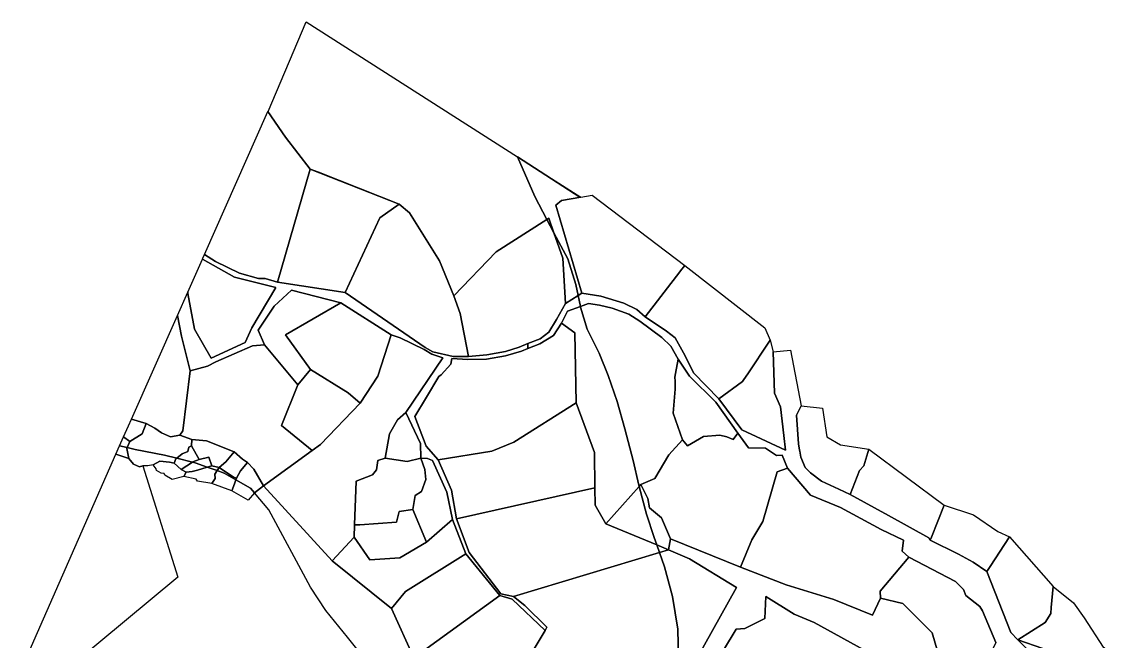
# Model space of a CAD drawing. Extents: x 542555 to 550520, y 1840485 to 1846995.
# Drawn here: x 542655 to 543399, y 1846573 to 1846995 of the extents above; entities that cross this region are included whole.
import ezdxf

# ---------------------------------------------------------------- set-up
doc = ezdxf.new("R2010")
doc.units = 0
doc.layers.add('Level 30', color=7, linetype='Continuous')

msp = doc.modelspace()

# ---------------------------------------------------------------- linework, layer by layer
at = {"layer": 'Level 30'}
for points in [[(543004.6, 1846875.66), (543012.8685, 1846860.0329), (542978.34, 1846837.9), (542949.5, 1846808.06), (542939.53, 1846831.87), (542919.1, 1846864.68), (542912.15, 1846870.41), (542857.09, 1846892.27), (542851.35, 1846894.28), (542834.57, 1846916.1), (542822.6597, 1846933.6394), (542822.66, 1846933.64), (542848.75, 1846994.73), (542992.87, 1846902.84)], [(542851.35, 1846894.28), (542829.2, 1846817.41), (542820.81, 1846819.77), (542816.18, 1846819.82), (542803.22, 1846823.52), (542786.9, 1846831.37), (542779.3221, 1846836.1287), (542779.32, 1846836.13), (542822.6597, 1846933.6394), (542834.57, 1846916.1)], [(542992.87, 1846902.84), (543036.053, 1846875.3047), (543035.28, 1846875.17)], [(543036.76, 1846809.9), (543034.1715, 1846808.2688), (543032.58, 1846815.78), (543027.08, 1846833.19), (543017.7071, 1846850.8976), (543014.19, 1846860.88), (543012.8709, 1846860.0344), (543004.6, 1846875.66), (542992.87, 1846902.84), (543035.28, 1846875.17), (543036.053, 1846875.3047), (543036.057, 1846875.3021), (543022.76, 1846872.98), (543018.94, 1846869.85)], [(542899.03, 1846861.22), (542875.22, 1846810.27), (542829.2, 1846817.41), (542851.35, 1846894.28), (542912.15, 1846870.41)], [(542851.35, 1846894.28), (542857.09, 1846892.27), (542912.15, 1846870.41)], [(543103.5922, 1846824.2928), (543079.96, 1846793.71), (543074.16, 1846798.61), (543065.27, 1846803.01), (543049.77, 1846807.72), (543036.76, 1846809.9), (543018.94, 1846869.85), (543022.76, 1846872.98), (543036.057, 1846875.3021), (543043.89, 1846876.67), (543106.99, 1846828.69), (543104.1456, 1846825.0091)], [(542949.5, 1846808.06), (542953.82, 1846795.97), (542959.32, 1846766.7), (542949.04, 1846766.69), (542935.03, 1846769.8), (542929.76, 1846772.72), (542875.22, 1846810.27), (542899.03, 1846861.22), (542912.15, 1846870.41), (542919.1, 1846864.68), (542939.53, 1846831.87)], [(543025.62, 1846802.88), (543019.4, 1846792), (543014.3, 1846783.32), (543008.39, 1846778.81), (543000, 1846775.46), (542993.89, 1846773.02), (542984.62, 1846769.98), (542972.03, 1846767.85), (542959.32, 1846766.7), (542953.82, 1846795.97), (542949.5, 1846808.06), (542978.34, 1846837.9), (543012.87, 1846860.03), (543017.7114, 1846850.8854), (543023.77, 1846833.69)], [(543012.8709, 1846860.0344), (543014.19, 1846860.88), (543017.7071, 1846850.8976)], [(543027.08, 1846833.19), (543032.58, 1846815.78), (543034.1715, 1846808.2688), (543025.62, 1846802.88), (543023.77, 1846833.69), (543017.7114, 1846850.8854)], [(543012.77, 1846582.23), (543011.7, 1846579.86), (542989.14, 1846601.39), (542980.91, 1846603.86), (542957.6, 1846632.16), (542948.56, 1846655.68), (542944.64, 1846674.25), (542934.97, 1846695.7), (542931.48, 1846697.15), (542926.91, 1846697.31), (542926.72, 1846707.35), (542916.65, 1846728.57), (542941.92, 1846765.88), (542934.48, 1846768.18), (542929.13, 1846771.48), (542912.87, 1846779.36), (542906.71, 1846781.47), (542872.39, 1846803.35), (542838.66, 1846811.97), (542826.81, 1846801.02), (542815.86, 1846784.62), (542820.23, 1846774.6), (542812.08, 1846774), (542787.1, 1846762.99), (542781.3, 1846760.11), (542769.67, 1846756.92), (542763.74, 1846780.45), (542760.84, 1846794.54), (542767.96, 1846810.55), (542767.91, 1846809.55), (542772.54, 1846785.24), (542783.85, 1846765.62), (542807, 1846776.29), (542811.68, 1846786.14), (542827.99, 1846813.72), (542799.82, 1846820.71), (542781.69, 1846831.05), (542777.95, 1846833.04), (542778.2061, 1846833.6177), (542779.32, 1846836.13), (542779.3221, 1846836.1287), (542786.9, 1846831.37), (542803.22, 1846823.52), (542816.18, 1846819.82), (542820.81, 1846819.77), (542829.2, 1846817.41), (542875.22, 1846810.27), (542929.76, 1846772.72), (542935.03, 1846769.8), (542949.04, 1846766.69), (542959.32, 1846766.7), (542972.03, 1846767.85), (542984.62, 1846769.98), (542993.89, 1846773.02), (543000, 1846775.46), (543000, 1846772.03), (542995.59, 1846770.29), (542984.66, 1846767.06), (542971.6, 1846764.95), (542958.94, 1846764.69), (542948.1, 1846765.24), (542947.45, 1846761.46), (542940.84, 1846754.19), (542939.29, 1846753.03), (542930.75, 1846738.88), (542922.78, 1846725.68), (542930.5, 1846705.52), (542938.8, 1846696.24), (542947.81, 1846675.64), (542951.25, 1846656), (542959.88, 1846633.1), (542981.4, 1846605.01), (542990.16, 1846603.15), (542997.76, 1846597)], [(542799.82, 1846820.71), (542827.99, 1846813.72), (542811.68, 1846786.14), (542807, 1846776.29), (542783.85, 1846765.62), (542772.54, 1846785.24), (542767.91, 1846809.55), (542767.96, 1846810.55), (542777.95, 1846833.04), (542781.69, 1846831.05)], [(543146.42, 1846749.63), (543130.12, 1846737.79), (543113, 1846755.6), (543107.11, 1846767.12), (543100.32, 1846779.45), (543094.48, 1846783.95), (543079.96, 1846793.71), (543103.5922, 1846824.2928), (543104.1456, 1846825.0091), (543106.99, 1846828.69), (543161.55, 1846786.23), (543165.17, 1846777.73), (543149.4203, 1846754.1265), (543149.2843, 1846753.9226)], [(542834.63, 1846781.53), (542851.74, 1846757.88), (542842.91, 1846747.45), (542820.23, 1846774.6), (542815.86, 1846784.62), (542826.81, 1846801.02), (542838.66, 1846811.97), (542872.39, 1846803.35)], [(543035.7405, 1846800.8641), (543026.87, 1846797.67), (543022.93, 1846789.45), (543017.41, 1846781.09), (543008.15, 1846775.24), (543000, 1846772.03), (543000, 1846775.46), (543008.39, 1846778.81), (543014.3, 1846783.32), (543019.4, 1846792), (543025.62, 1846802.88), (543034.1715, 1846808.2688)], [(542897.57, 1846753.18), (542885.54, 1846734.82), (542877.36, 1846742.01), (542851.74, 1846757.88), (542834.63, 1846781.53), (542872.39, 1846803.35), (542906.71, 1846781.47)], [(543075.7954, 1846678.1358), (543053.19, 1846652.7), (543045.8, 1846665.41), (543045.71, 1846677.07), (543045.29, 1846701.17), (543032.91, 1846735.17), (543031.91, 1846782.76), (543022.93, 1846789.45), (543026.87, 1846797.67), (543035.7405, 1846800.8641), (543035.86, 1846800.3), (543040.32, 1846785.24), (543048.45, 1846769), (543054.74, 1846753.69), (543060.75, 1846736.06), (543066.01, 1846717.48), (543071.64, 1846695.9), (543075.55, 1846679.07)], [(543102.39, 1846764.81), (543100.65, 1846755.09), (543100.09, 1846752.59), (543100.34, 1846749.86), (543100.37, 1846745.44), (543100.42, 1846744.4), (543098.93, 1846727.98), (543105.48, 1846709.78), (543095.97, 1846699.78), (543086.46, 1846683.59), (543076.91, 1846679.39), (543075.7954, 1846678.1358), (543075.55, 1846679.07), (543071.64, 1846695.9), (543066.01, 1846717.48), (543060.75, 1846736.06), (543054.74, 1846753.69), (543048.45, 1846769), (543040.32, 1846785.24), (543035.86, 1846800.3), (543035.7405, 1846800.8641), (543041.2, 1846802.83), (543048.76, 1846801.61), (543057.49, 1846799.55), (543068.78, 1846795.57), (543076.23, 1846790.79), (543091.2, 1846779.58), (543097.35, 1846773.61)], [(542764.49, 1846716.12), (542762.58, 1846713.05), (542756.1, 1846711.9), (542750.02, 1846714.71), (542745.56, 1846717.92), (542739.65, 1846721.09), (542729.46, 1846723.93), (542760.84, 1846794.54), (542763.74, 1846780.45), (542769.67, 1846756.92)], [(542975.39, 1846702.28), (542938.8, 1846696.24), (542930.5, 1846705.52), (542922.78, 1846725.68), (542930.75, 1846738.88), (542939.29, 1846753.03), (542940.84, 1846754.19), (542947.45, 1846761.46), (542948.1, 1846765.24), (542958.94, 1846764.69), (542971.6, 1846764.95), (542984.66, 1846767.06), (542995.59, 1846770.29), (543000, 1846772.03), (543008.15, 1846775.24), (543017.41, 1846781.09), (543022.93, 1846789.45), (543031.91, 1846782.76), (543032.91, 1846735.17), (542990.28, 1846708.26)], [(542852.9, 1846702.57), (542819.55, 1846678.47), (542813.11, 1846689.93), (542808.79, 1846694.49), (542805.16, 1846696.79), (542799.55, 1846701.65), (542780.72, 1846709.18), (542770.75, 1846710.04), (542762.58, 1846713.05), (542764.49, 1846716.12), (542769.67, 1846756.92), (542781.3, 1846760.11), (542787.1, 1846762.99), (542812.08, 1846774), (542820.23, 1846774.6), (542842.91, 1846747.45), (542831.96, 1846719.71)], [(542934.48, 1846768.18), (542941.92, 1846765.88), (542916.65, 1846728.57), (542911.08, 1846723.62), (542905.54, 1846714.03), (542902.48, 1846697.35), (542897.69, 1846695.8), (542896.63, 1846689.54), (542893.96, 1846685.93), (542882.72, 1846681.63), (542881.59, 1846652.07), (542881.49, 1846643.54), (542866.4, 1846627.47), (542819.55, 1846678.47), (542852.9, 1846702.57), (542858.54, 1846706.81), (542885.54, 1846734.82), (542897.57, 1846753.18), (542906.71, 1846781.47), (542912.87, 1846779.36), (542929.13, 1846771.48)], [(543174.4971, 1846712.933), (543174.5133, 1846712.7928), (543175.67, 1846702.77), (543145.94, 1846716.63), (543130.12, 1846737.79), (543146.42, 1846749.63), (543149.2843, 1846753.9226), (543149.4203, 1846754.1265), (543165.17, 1846777.73), (543167.23, 1846769.92), (543168.09, 1846741.8), (543172.24, 1846732.49)], [(543108.79, 1846705.9), (543105.48, 1846709.78), (543098.93, 1846727.98), (543100.42, 1846744.4), (543100.37, 1846745.44), (543100.34, 1846749.86), (543100.09, 1846752.59), (543100.65, 1846755.09), (543102.39, 1846764.81), (543110.08, 1846753.2), (543128.05, 1846735.55), (543143.07, 1846714.54), (543140.02, 1846710.2), (543135.71, 1846711.9), (543130.79, 1846713.08), (543119.67, 1846712.26)], [(542851.74, 1846757.88), (542877.36, 1846742.01), (542885.54, 1846734.82), (542858.54, 1846706.81), (542852.9, 1846702.57), (542831.96, 1846719.71), (542842.91, 1846747.45)], [(543045.71, 1846677.07), (542951.25, 1846656), (542947.81, 1846675.64), (542938.8, 1846696.24), (542975.39, 1846702.28), (542990.28, 1846708.26), (543032.91, 1846735.17), (543045.29, 1846701.17)], [(543226.09, 1846688.94), (543219.85, 1846672.72), (543212.1136, 1846676.2749), (543200.22, 1846681.74), (543192.63, 1846687.43), (543189, 1846691.08), (543186.19, 1846698.02), (543185.3843, 1846702.2347), (543185.2693, 1846702.8366), (543184.46, 1846707.07), (543183.16, 1846726.6), (543186.38, 1846733.01), (543200.95, 1846731.51), (543203.82, 1846711.89), (543213.11, 1846706.56), (543232.39, 1846703.47), (543229.08, 1846692.07)], [(542736.86, 1846713.89), (542728.37, 1846708.75), (542724.1441, 1846711.9768), (542727.4256, 1846719.3603), (542729.46, 1846723.93), (542739.65, 1846721.09)], [(542917.54, 1846695.09), (542902.48, 1846697.35), (542905.54, 1846714.03), (542911.08, 1846723.62), (542916.65, 1846728.57), (542926.72, 1846707.35), (542926.91, 1846697.31)], [(542770.75, 1846710.04), (542770.58, 1846705.7), (542768.73, 1846704.93), (542768, 1846701.93), (542764.16, 1846700.29), (542760.4098, 1846697.4278), (542752.14, 1846699.54), (542732, 1846703.31), (542726.6957, 1846704.5947), (542728.37, 1846708.75), (542736.86, 1846713.89), (542739.65, 1846721.09), (542745.56, 1846717.92), (542750.02, 1846714.71), (542756.1, 1846711.9), (542762.58, 1846713.05)], [(542724.1441, 1846711.9768), (542728.37, 1846708.75), (542726.6957, 1846704.5947), (542721.43, 1846705.87)], [(542793.9, 1846694.9), (542789.43, 1846691.13), (542784.42, 1846692.27), (542782.41, 1846698), (542775.7, 1846696.47), (542770.58, 1846705.7), (542770.75, 1846710.04), (542780.72, 1846709.18), (542799.55, 1846701.65)], [(543152.8, 1846641.69), (543144.92, 1846623.02), (543097.15, 1846642.46), (543091.18, 1846656.8), (543082.87, 1846663.61), (543081.83, 1846669.85), (543076.91, 1846679.39), (543086.46, 1846683.59), (543095.97, 1846699.78), (543105.48, 1846709.78), (543108.79, 1846705.9), (543119.67, 1846712.26), (543130.79, 1846713.08), (543135.71, 1846711.9), (543140.02, 1846710.2), (543143.07, 1846714.54), (543150.35, 1846704.41), (543161.99, 1846704.27), (543169.48, 1846699.24), (543173.34, 1846699.44), (543177.09, 1846690.51), (543169.95, 1846688.13), (543160.21, 1846654.17)], [(542737.28, 1846692.23), (542761.17, 1846616.4), (542672.31, 1846542.5), (542667.59, 1846546.59), (542658.25, 1846552.2), (542654.74, 1846554.28), (542654.77, 1846554.34), (542718.92, 1846700.16), (542727.79, 1846697.11), (542730.87, 1846693.28), (542735.02, 1846691.45)], [(542726.6957, 1846704.5947), (542726.44, 1846703.96), (542727.79, 1846697.11), (542718.92, 1846700.16), (542721.43, 1846705.87)], [(542726.6957, 1846704.5947), (542732, 1846703.31), (542752.14, 1846699.54), (542760.4098, 1846697.4278), (542759.81, 1846696.97), (542758.71, 1846694.08), (542755.54, 1846694.67), (542748.82, 1846695.27), (542744.29, 1846692.89), (542740.71, 1846692.23), (542737.28, 1846692.23), (542735.02, 1846691.45), (542730.87, 1846693.28), (542727.79, 1846697.11), (542726.44, 1846703.96)], [(542770.58, 1846705.7), (542775.7, 1846696.47), (542771.45, 1846694.82), (542771.2181, 1846694.6672), (542760.4098, 1846697.4278), (542764.16, 1846700.29), (542768, 1846701.93), (542768.73, 1846704.93)], [(542799.55, 1846701.65), (542805.16, 1846696.79), (542808.79, 1846694.49), (542803.82, 1846688.74), (542801.18, 1846683.69), (542799.09, 1846684.43), (542789.43, 1846691.13), (542793.9, 1846694.9)], [(543275.2288, 1846643.5684), (543274.37, 1846641.42), (543273.52, 1846643.02), (543245.963, 1846658.2696), (543219.85, 1846672.72), (543226.09, 1846688.94), (543229.08, 1846692.07), (543232.39, 1846703.47), (543283.98, 1846665.46)], [(542766.95, 1846687.92), (542765.32, 1846684.98), (542757.25, 1846682.75), (542752.31, 1846685.7), (542751.75, 1846686.9), (542749.69, 1846687.24), (542746.5, 1846688.91), (542746.28, 1846690.12), (542744.29, 1846692.89), (542748.82, 1846695.27), (542755.54, 1846694.67), (542758.71, 1846694.08), (542763.51, 1846689.59)], [(542771.2181, 1846694.6672), (542763.51, 1846689.59), (542758.71, 1846694.08), (542759.81, 1846696.97), (542760.4098, 1846697.4278)], [(542771.2181, 1846694.6672), (542772.93, 1846694.23), (542781.2303, 1846691.3224), (542774.49, 1846689.32), (542770.85, 1846688.29), (542766.95, 1846687.92), (542763.51, 1846689.59)], [(542784.42, 1846692.27), (542781.2303, 1846691.3224), (542772.93, 1846694.23), (542771.2181, 1846694.6672), (542771.45, 1846694.82), (542775.7, 1846696.47), (542782.41, 1846698)], [(542808.79, 1846694.49), (542813.11, 1846689.93), (542819.55, 1846678.47), (542813.5, 1846673.8), (542813.4301, 1846673.7199), (542813.43, 1846673.72), (542810.75, 1846676.88), (542800.795, 1846682.6381), (542801.18, 1846683.69), (542803.82, 1846688.74)], [(542926.91, 1846697.31), (542929.6, 1846689.68), (542930.39, 1846682.82), (542927.38, 1846674.58), (542923.15, 1846671.86), (542921.43, 1846662.45), (542912.09, 1846661.02), (542910.32, 1846653.84), (542885.26, 1846651.9), (542881.59, 1846652.07), (542882.72, 1846681.63), (542893.96, 1846685.93), (542896.63, 1846689.54), (542897.69, 1846695.8), (542902.48, 1846697.35), (542917.54, 1846695.09)], [(542948.56, 1846655.68), (542930.69, 1846640.13), (542921.43, 1846662.45), (542923.15, 1846671.86), (542927.38, 1846674.58), (542930.39, 1846682.82), (542929.6, 1846689.68), (542926.91, 1846697.31), (542931.48, 1846697.15), (542934.97, 1846695.7), (542944.64, 1846674.25)], [(542786.62, 1846683.5), (542784.34, 1846680.14), (542774.49, 1846681.73), (542773.71, 1846683.15), (542765.32, 1846684.98), (542766.95, 1846687.92), (542770.85, 1846688.29), (542774.49, 1846689.32), (542781.2303, 1846691.3224), (542787.97, 1846688.9615), (542786.38, 1846686.6)], [(542789.43, 1846691.13), (542787.97, 1846688.9615), (542781.2303, 1846691.3224), (542784.42, 1846692.27)], [(542787.97, 1846688.9615), (542792.77, 1846687.28), (542800.795, 1846682.6381), (542799.76, 1846679.81), (542798.01, 1846675.13), (542784.34, 1846680.14), (542786.62, 1846683.5), (542786.38, 1846686.6)], [(542801.18, 1846683.69), (542800.795, 1846682.6381), (542792.77, 1846687.28), (542787.97, 1846688.9615), (542789.43, 1846691.13), (542799.09, 1846684.43)], [(543240.28, 1846606.8), (543240.42, 1846601.92), (543235.04, 1846590.39), (543208.55, 1846601.16), (543176.13, 1846611.08), (543144.92, 1846623.02), (543152.8, 1846641.69), (543160.21, 1846654.17), (543169.95, 1846688.13), (543177.09, 1846690.51), (543192.67, 1846672.26), (543213.11, 1846663.75), (543240.91, 1846648.73), (543256.15, 1846641.5), (543255.18, 1846634.02), (543259.72, 1846629.94)], [(542800.795, 1846682.6381), (542810.75, 1846676.88), (542813.43, 1846673.72), (542813.4301, 1846673.7199), (542809.19, 1846668.86), (542798.01, 1846675.13), (542799.76, 1846679.81)], [(542922.18, 1846561.33), (542947.86, 1846504.78), (542946.17, 1846504.37), (542941.6011, 1846501.559), (542941.6, 1846501.56), (542936.82, 1846505.9), (542928.17, 1846512.18), (542904.19, 1846540.22), (542891.2, 1846557.39), (542876.79, 1846575.35), (542862.15, 1846593.66), (542851.61, 1846609.42), (542823.26, 1846662.12), (542813.4301, 1846673.7199), (542813.5, 1846673.8), (542819.55, 1846678.47), (542866.4, 1846627.47), (542906.88, 1846595.03)], [(543087.8459, 1846638.275), (543053.19, 1846652.7), (543075.7954, 1846678.1358), (543080.78, 1846659.16), (543086.11, 1846643.25)], [(543097.15, 1846642.46), (543095.81, 1846634.96), (543087.8459, 1846638.275), (543086.11, 1846643.25), (543080.78, 1846659.16), (543075.7954, 1846678.1358), (543076.91, 1846679.39), (543081.83, 1846669.85), (543082.87, 1846663.61), (543091.18, 1846656.8)], [(543089.6497, 1846633.1052), (542990.16, 1846603.15), (542981.4, 1846605.01), (542959.88, 1846633.1), (542951.25, 1846656), (543045.71, 1846677.07), (543045.8, 1846665.41), (543053.19, 1846652.7), (543087.8459, 1846638.275)], [(543315.229, 1846623.475), (543313.07, 1846620.17), (543303.72, 1846626.57), (543293.72, 1846632.07), (543274.37, 1846641.42), (543275.2288, 1846643.5684), (543283.98, 1846665.46), (543303.94, 1846658.77), (543320.55, 1846647.45), (543328.48, 1846643.76)], [(542916.55, 1846606.63), (542906.88, 1846595.03), (542866.4, 1846627.47), (542881.49, 1846643.54), (542892.15, 1846628.1), (542912.63, 1846629.59), (542930.69, 1846640.13), (542948.56, 1846655.68), (542957.6, 1846632.16)], [(542921.43, 1846662.45), (542930.69, 1846640.13), (542912.63, 1846629.59), (542892.15, 1846628.1), (542881.49, 1846643.54), (542881.59, 1846652.07), (542885.26, 1846651.9), (542910.32, 1846653.84), (542912.09, 1846661.02)], [(543352.77, 1846585.34), (543334.14, 1846573.54), (543329.31, 1846578.55), (543313.07, 1846620.17), (543315.229, 1846623.475), (543328.48, 1846643.76), (543358.2, 1846609.92), (543356.979, 1846595.6183), (543356.63, 1846591.53)], [(543093.05, 1846623.36), (543098.6, 1846603.2), (543102.12, 1846580.9), (543102.77, 1846560.34), (543099.45, 1846540.36), (543093.1883, 1846521.4382), (543084.09, 1846505.12), (543031.39, 1846519.36), (542997.8, 1846525.02), (542980.03, 1846527.24), (543011.7, 1846579.86), (543012.77, 1846582.23), (542997.76, 1846597), (542990.16, 1846603.15), (543089.6497, 1846633.1052)], [(543095.81, 1846634.96), (543089.6497, 1846633.1052), (543087.8459, 1846638.275)], [(543142.12, 1846609.2), (543093.1883, 1846521.4382), (543099.45, 1846540.36), (543102.77, 1846560.34), (543102.12, 1846580.9), (543098.6, 1846603.2), (543093.05, 1846623.36), (543089.6497, 1846633.1052), (543095.81, 1846634.96), (543110.27, 1846628.82)], [(542980.91, 1846603.86), (542922.18, 1846561.33), (542906.88, 1846595.03), (542916.55, 1846606.63), (542957.6, 1846632.16)], [(543289.26, 1846532.55), (543277.58, 1846533.97), (543281.36, 1846541.75), (543282.4, 1846550.51), (543279.38, 1846565.92), (543275.76, 1846578.42), (543266.83, 1846587.13), (543255.7, 1846598.44), (543240.42, 1846601.92), (543240.28, 1846606.8), (543259.72, 1846629.94), (543291.56, 1846613.3), (543297.13, 1846607.91), (543298.61, 1846603.79), (543308.18, 1846596.39), (543309.96, 1846593.28), (543319.13, 1846571.86), (543315.9, 1846565.25), (543295.16, 1846533.63)], [(543011.7, 1846579.86), (542980.03, 1846527.24), (542980.91, 1846518.69), (542947.86, 1846504.78), (542922.18, 1846561.33), (542980.91, 1846603.86), (542989.14, 1846601.39)], [(543397.3615, 1846562.8889), (543399.17, 1846560.08), (543398.18, 1846551.35), (543398.24, 1846549.62), (543389.37, 1846547.57), (543385.48, 1846533.59), (543386.92, 1846508.32), (543385.23, 1846499.15), (543370.89, 1846486), (543370.47, 1846523.72), (543364.76, 1846525.5), (543362.25, 1846536.19), (543363.02, 1846561.31), (543351.1, 1846567.68), (543334.14, 1846573.54), (543352.77, 1846585.34), (543356.63, 1846591.53), (543356.979, 1846595.6183), (543358.2, 1846609.92), (543372.15, 1846598.73), (543379.4, 1846588.57), (543392.4531, 1846568.6819), (543392.52, 1846568.58), (543392.7398, 1846568.3435)], [(543246.71, 1846534.65), (543236.52, 1846495.91), (543234.6, 1846494.46), (543209.31, 1846494.19), (543204.66, 1846494.78), (543193.11, 1846488.28), (543125.34, 1846553.4), (543142.1, 1846580.86), (543147.87, 1846581.3), (543161.45, 1846588.14), (543162.21, 1846603.08), (543181.62, 1846591), (543195.32, 1846585.33), (543233.65, 1846564.27), (543237.24, 1846551.24), (543250.31, 1846538.58)], [(543334.14, 1846573.54), (543351.1, 1846567.68), (543363.02, 1846561.31), (543362.25, 1846536.19), (543364.76, 1846525.5), (543370.47, 1846523.72), (543370.89, 1846486), (543362.34, 1846480.68), (543363.86, 1846487.51), (543364.29, 1846507.18), (543359.25, 1846521.94), (543349.55, 1846558.02)]]:
    msp.add_lwpolyline(points, close=True, dxfattribs=at)
for points in [[(543319.13, 1846571.86), (543309.96, 1846593.28), (543308.18, 1846596.39), (543298.61, 1846603.79), (543297.13, 1846607.91), (543291.56, 1846613.3), (543259.72, 1846629.94), (543255.18, 1846634.02), (543256.15, 1846641.5), (543240.91, 1846648.73), (543213.11, 1846663.75), (543192.67, 1846672.26), (543177.09, 1846690.51), (543173.34, 1846699.44), (543169.48, 1846699.24), (543161.99, 1846704.27), (543150.35, 1846704.41), (543143.07, 1846714.54), (543128.05, 1846735.55), (543110.08, 1846753.2), (543102.39, 1846764.81), (543097.35, 1846773.61), (543091.2, 1846779.58), (543076.23, 1846790.79), (543068.78, 1846795.57), (543057.49, 1846799.55), (543048.76, 1846801.61), (543041.2, 1846802.83), (543035.7405, 1846800.8641), (543034.1715, 1846808.2688), (543036.76, 1846809.9), (543049.77, 1846807.72), (543065.27, 1846803.01), (543074.16, 1846798.61), (543079.96, 1846793.71), (543094.48, 1846783.95), (543100.32, 1846779.45), (543107.11, 1846767.12), (543113, 1846755.6), (543130.12, 1846737.79), (543145.94, 1846716.63), (543175.67, 1846702.77), (543174.5133, 1846712.7928), (543174.4971, 1846712.933), (543172.24, 1846732.49), (543168.09, 1846741.8), (543167.23, 1846769.92), (543179.15, 1846771.05), (543186.38, 1846733.01), (543183.16, 1846726.6), (543184.46, 1846707.07), (543185.2693, 1846702.8366), (543185.3843, 1846702.2347), (543186.19, 1846698.02), (543189, 1846691.08), (543192.63, 1846687.43), (543200.22, 1846681.74), (543212.1136, 1846676.2749), (543219.85, 1846672.72), (543245.963, 1846658.2696), (543273.52, 1846643.02), (543274.37, 1846641.42), (543293.72, 1846632.07), (543303.72, 1846626.57), (543313.07, 1846620.17), (543329.31, 1846578.55), (543334.14, 1846573.54), (543349.55, 1846558.02)], [(543093.1883, 1846521.4382), (543142.12, 1846609.2), (543110.27, 1846628.82), (543095.81, 1846634.96), (543097.15, 1846642.46), (543144.92, 1846623.02), (543176.13, 1846611.08), (543208.55, 1846601.16), (543235.04, 1846590.39), (543240.42, 1846601.92), (543255.7, 1846598.44), (543266.83, 1846587.13), (543275.76, 1846578.42), (543279.38, 1846565.92)], [(543233.65, 1846564.27), (543195.32, 1846585.33), (543181.62, 1846591), (543162.21, 1846603.08), (543161.45, 1846588.14), (543147.87, 1846581.3), (543142.1, 1846580.86), (543125.34, 1846553.4)]]:
    msp.add_lwpolyline(points, dxfattribs=at)

doc.saveas('drawing.dxf')
